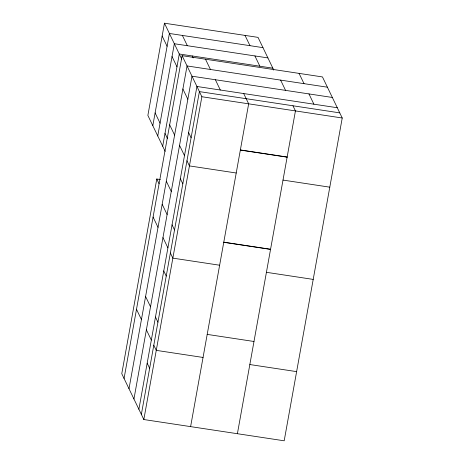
<?xml version="1.0" encoding="UTF-8"?>
<svg xmlns="http://www.w3.org/2000/svg" width="464" height="464" viewBox="0 0 464 464"><rect width="100%" height="100%" fill="white"/><g stroke="black" fill="none" stroke-linecap="round" stroke-linejoin="round"><path stroke-width="0.7" d="M273.777 70.105L258.03 37.375L164.453 23.2L147.871 115.426L165.167 151.368M152.813 125.698L169.395 33.466L262.972 47.641M157.754 135.964L174.336 43.738L267.914 57.913M160.364 179.551L156.78 179.005L121.771 373.711L143.828 419.537L284.188 440.8L342.229 118.001L322.463 76.931L182.103 55.668L124.062 378.462M162.696 146.23L179.278 54.004L272.855 68.179M129.004 388.733L187.044 65.934L327.404 87.197M133.945 398.999L191.986 76.2L332.346 97.463M138.887 409.265L196.927 86.472L337.287 107.735M141.358 414.404L199.398 91.605L339.758 112.868M143.828 419.537L201.869 96.738L182.103 55.668M190.611 426.625L248.658 103.826L243.71 93.56M237.4 433.712L295.44 110.913L292.97 105.78M201.869 96.738L342.229 118.001M240.364 149.942L287.152 157.029M240.34 150.075L287.123 157.163M236.217 172.997L189.428 165.909L186.957 160.776M283.005 180.084L329.788 187.172M223.781 242.167L270.564 249.255M223.752 242.307L270.541 249.394M219.634 265.222L172.846 258.135L170.375 253.002M266.423 272.31L313.206 279.403M207.193 334.393L253.982 341.487M203.052 357.454L156.264 350.366L153.793 345.233M249.835 364.542L296.624 371.629M299.071 73.387L304.013 83.653M308.954 93.919L313.896 104.191M280.616 80.11L285.557 90.376M245.033 35.409L249.974 45.675M254.916 55.941L259.857 66.213M205.494 59.212L210.436 69.478M215.377 79.744L220.319 90.016M182.393 35.438L187.334 45.704M192.276 55.97L193.204 57.896M164.453 23.2L181.749 59.137M162.151 36.012L167.092 46.278M172.034 56.544L176.975 66.816M182.897 88.989L187.839 99.261M188.633 132.582L191.104 137.715M169.662 124.839L174.603 135.105M179.545 145.371L184.486 155.643M155.115 112.885L160.057 123.157M164.998 133.423L167.469 138.556M180.345 178.698L182.816 183.831M166.315 181.221L171.257 191.487M156.78 179.005L159.071 183.761M162.168 204.276L167.11 214.542M172.051 224.814L174.522 229.947M153.079 217.065L158.021 227.331M162.963 237.603L167.904 247.869M163.757 270.924L166.228 276.063M145.586 296.502L150.527 306.774M155.469 317.04L157.94 322.173M136.497 309.291L141.439 319.563M146.38 329.829L151.322 340.095M147.175 363.155L149.646 368.288"/></g></svg>
